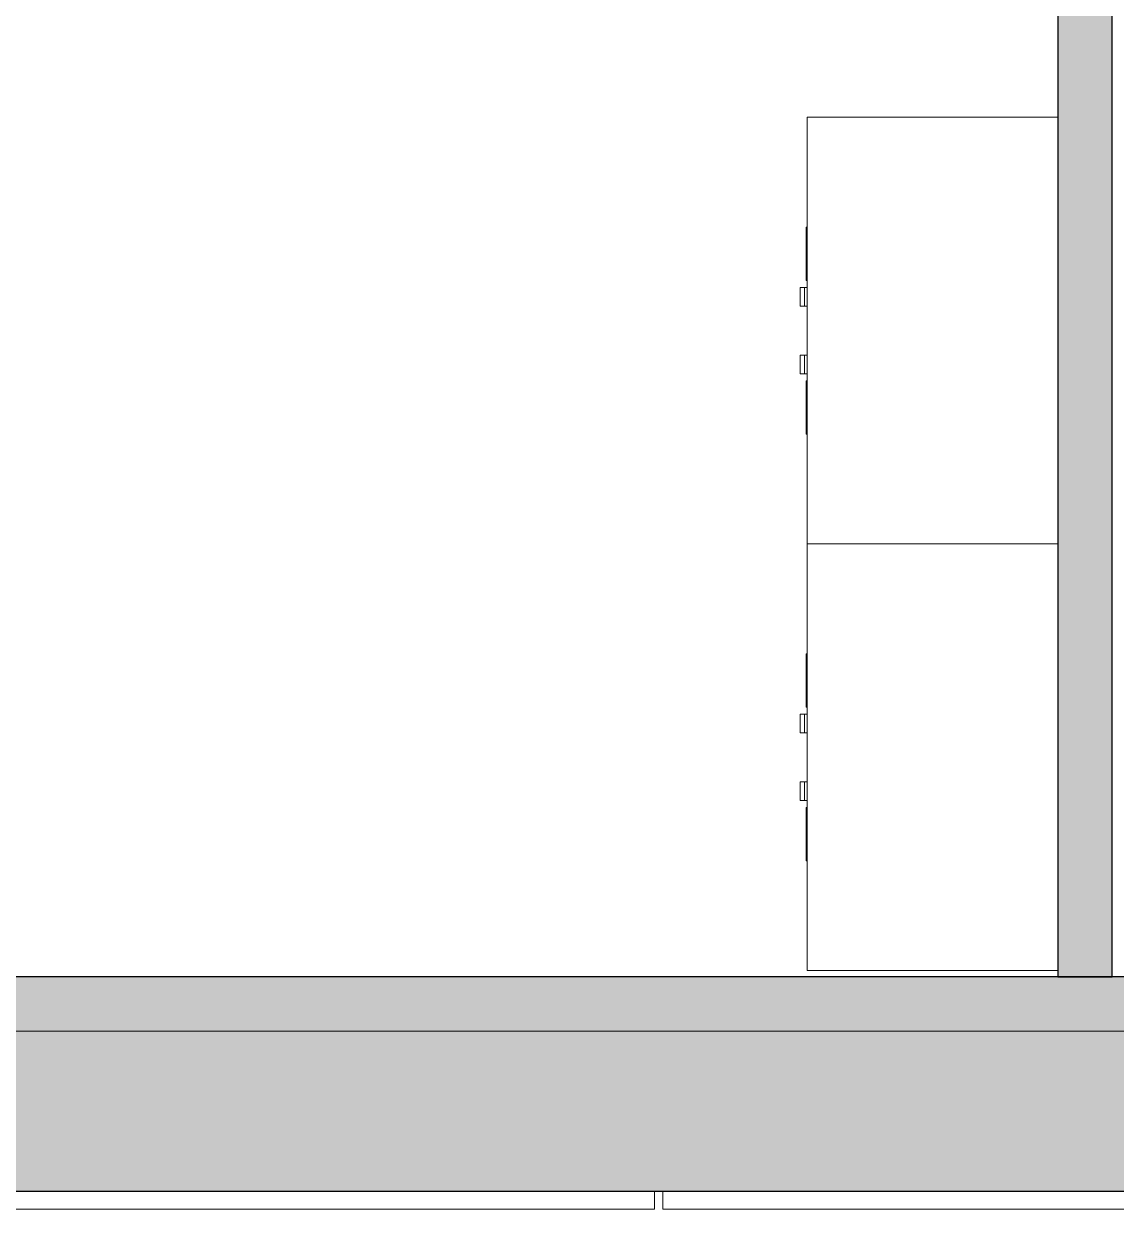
# Model space of a CAD drawing. Header units: millimetres. Extents: x 155927 to 326028, y -36033 to 97293.
# Drawn here: x 204611 to 206658, y 8934 to 11156 of the extents above; entities that cross this region are included whole.
import ezdxf

# ---------------------------------------------------------------- set-up
doc = ezdxf.new("R2010")
doc.units = ezdxf.units.MM
doc.header["$MEASUREMENT"] = 0
for name, color, linetype, lineweight in [('A-GLAZ-CURT', 7, 'CONTINUOUS', 9), ('A-WALL', 7, 'CONTINUOUS', 9), ('A-WALL-PATT', 7, 'CONTINUOUS', 9), ('I-FURN', 8, 'CONTINUOUS', 9), ('I-WALL', 7, 'CONTINUOUS', 9)]:
    doc.layers.add(name, color=color, linetype=linetype, lineweight=lineweight)

msp = doc.modelspace()

# ---------------------------------------------------------------- hatches: boundary and pattern name
at = {"layer": 'A-WALL-PATT'}
msp.add_hatch(color=256, dxfattribs=at).paths.add_polyline_path([(206650.8, 9369.6), (206650.8, 13505.6), (206548.8, 13505.6), (206548.8, 9369.6), (206613.2, 9369.6)], flags=0)
h = msp.add_hatch(color=256, dxfattribs=at)
h.paths.add_polyline_path([(207033.8, 9267.6), (207033.8, 9369.6), (202692.8, 9369.6), (202692.8, 9267.6), (206916.5, 9267.6)], flags=0)
h.paths.add_polyline_path([(199908.8, 9267.6), (199908.8, 9369.6), (197242.8, 9369.6), (197242.8, 9267.6), (198727.6, 9267.6)], flags=0)
h.paths.add_polyline_path([(195088.1, 9267.6), (195608.8, 9267.6), (195608.8, 9369.6), (192942.8, 9369.6), (192942.8, 9267.6), (193875, 9267.6)], flags=0)
h.paths.add_polyline_path([(190158.8, 9267.6), (190158.8, 9369.6), (189923.2, 9369.6), (189923.2, 9267.6)], flags=0)
h = msp.add_hatch(color=256, dxfattribs=at)
h.paths.add_polyline_path([(226158.8, 8967.6), (226158.8, 9267.6), (224992.8, 9267.6), (224992.8, 8967.6), (225417.2, 8967.6)], flags=0)
h.paths.add_polyline_path([(222990.9, 8967.6), (223358.8, 8967.6), (223358.8, 9267.6), (222192.8, 9267.6), (222192.8, 8967.6)], flags=0)
h.paths.add_polyline_path([(215258.8, 8967.6), (215258.8, 9267.6), (213567.8, 9267.6), (213567.8, 8967.6)], flags=0)
h.paths.add_polyline_path([(207033.8, 8967.6), (207033.8, 9267.6), (202692.8, 9267.6), (202692.8, 8967.6), (206006.6, 8967.6)], flags=0)
h.paths.add_polyline_path([(199908.8, 8967.6), (199908.8, 9267.6), (197242.8, 9267.6), (197242.8, 8967.6), (198727.6, 8967.6)], flags=0)
h.paths.add_polyline_path([(195608.8, 8967.6), (195608.8, 9267.6), (192942.8, 9267.6), (192942.8, 8967.6), (193875, 8967.6)], flags=0)
h.paths.add_polyline_path([(190158.8, 8967.6), (190158.8, 9267.6), (187692.8, 9267.6), (187692.8, 8967.6), (189022.3, 8967.6)], flags=0)
h.paths.add_polyline_path([(184908.8, 8967.6), (184908.8, 9267.6), (183567.8, 9267.6), (183567.8, 8967.6), (184169.7, 8967.6)], flags=0)
h.paths.add_polyline_path([(179283.8, 8967.6), (179283.8, 9267.6), (177567.8, 9267.6), (177567.8, 8967.6)], flags=0)
h.paths.add_polyline_path([(165783.8, 8967.6), (165783.8, 9267.6), (164242.8, 9267.6), (164242.8, 8967.6), (164759.1, 8967.6)], flags=0)
h.paths.add_polyline_path([(162332.8, 8967.6), (162608.8, 8967.6), (162608.8, 9267.6), (161817.8, 9267.6), (161817.8, 8967.6)], flags=0)
h.paths.add_polyline_path([(157533.8, 8967.6), (157533.8, 9267.6), (156460.8, 9267.6), (156460.8, 8967.6), (157480.1, 8967.6)], flags=0)

# ---------------------------------------------------------------- linework, layer by layer
at = {"layer": 'A-GLAZ-CURT', "lineweight": 20}
for p, q in [((205792.8, 8967.6), (202808.8, 8967.6)), ((205792.8, 8933.6), (205792.8, 8967.6)), ((206917.8, 8967.6), (205808.8, 8967.6)), ((205808.8, 8967.6), (205808.8, 8933.6)), ((202808.8, 8933.6), (205792.8, 8933.6)), ((205808.8, 8933.6), (206917.8, 8933.6))]:
    msp.add_line(p, q, dxfattribs=at)
at = {"layer": 'A-WALL'}
msp.add_line((207033.8, 9267.6), (202692.8, 9267.6), dxfattribs=at)
at = {"layer": 'A-WALL', "lineweight": 30}
msp.add_line((202692.8, 8967.6), (207033.8, 8967.6), dxfattribs=at)
at = {"layer": 'I-FURN'}
for p, q in [((206078.8, 10181), (206078.8, 10981)), ((206548.8, 10981), (206078.8, 10981)), ((206078.8, 10775), (206077.3, 10775)), ((206077.3, 10767), (206077.3, 10775)), ((206077.3, 10775), (206077.3, 10771)), ((206078.8, 10775), (206077.3, 10775)), ((206077.3, 10771), (206077.3, 10775)), ((206077.3, 10775), (206077.3, 10771)), ((206078.8, 10775), (206077.3, 10775)), ((206077.3, 10771), (206077.3, 10775)), ((206077.3, 10775), (206077.3, 10771)), ((206077.3, 10683), (206077.3, 10767)), ((206077.3, 10675), (206077.3, 10683)), ((206077.3, 10679), (206077.3, 10675)), ((206077.3, 10679), (206077.3, 10675)), ((206077.3, 10675), (206077.3, 10679)), ((206077.3, 10679), (206077.3, 10675)), ((206077.3, 10675), (206077.3, 10679)), ((206077.3, 10675), (206078.8, 10675)), ((206077.3, 10675), (206078.8, 10675)), ((206077.3, 10675), (206078.8, 10675)), ((206065.8, 10662), (206065.8, 10627)), ((206065.8, 10662), (206065.8, 10627)), ((206065.9, 10662), (206066.3, 10662)), ((206066.3, 10662), (206073.8, 10662)), ((206078.8, 10662), (206073.8, 10662)), ((206073.8, 10627), (206073.8, 10662)), ((206078.8, 10662), (206073.8, 10662)), ((206078.8, 10662), (206077.3, 10662)), ((206077.3, 10661.6), (206077.3, 10662)), ((206077.3, 10662), (206077.3, 10661.6)), ((206066.3, 10627), (206065.9, 10627)), ((206073.8, 10627), (206066.3, 10627)), ((206073.8, 10627), (206078.8, 10627)), ((206073.8, 10627), (206078.8, 10627)), ((206065.8, 10535), (206065.8, 10500)), ((206065.8, 10535), (206065.8, 10500)), ((206065.9, 10535), (206066.3, 10535)), ((206066.3, 10535), (206073.8, 10535)), ((206078.8, 10535), (206073.8, 10535)), ((206073.8, 10500), (206073.8, 10535)), ((206078.8, 10535), (206073.8, 10535)), ((206066.3, 10500), (206065.9, 10500)), ((206073.8, 10500), (206066.3, 10500)), ((206073.8, 10500), (206078.8, 10500)), ((206073.8, 10500), (206078.8, 10500)), ((206077.3, 10500.4), (206077.3, 10500)), ((206077.3, 10500), (206077.3, 10500.4)), ((206077.3, 10500), (206078.8, 10500)), ((206078.8, 10487), (206077.3, 10487)), ((206077.3, 10479), (206077.3, 10487)), ((206077.3, 10487), (206077.3, 10483)), ((206078.8, 10487), (206077.3, 10487)), ((206077.3, 10483), (206077.3, 10487)), ((206077.3, 10487), (206077.3, 10483)), ((206078.8, 10487), (206077.3, 10487)), ((206077.3, 10483), (206077.3, 10487)), ((206077.3, 10487), (206077.3, 10483)), ((206077.3, 10395), (206077.3, 10479)), ((206077.3, 10387), (206077.3, 10395)), ((206077.3, 10391), (206077.3, 10387)), ((206077.3, 10391), (206077.3, 10387)), ((206077.3, 10387), (206077.3, 10391)), ((206077.3, 10391), (206077.3, 10387)), ((206077.3, 10387), (206077.3, 10391)), ((206077.3, 10387), (206078.8, 10387)), ((206077.3, 10387), (206078.8, 10387)), ((206077.3, 10387), (206078.8, 10387)), ((206548.8, 10181), (206078.8, 10181)), ((206078.8, 9381), (206078.8, 10181)), ((206078.8, 10181), (206548.8, 10181)), ((206078.8, 9975), (206077.3, 9975)), ((206077.3, 9967), (206077.3, 9975)), ((206077.3, 9975), (206077.3, 9971)), ((206078.8, 9975), (206077.3, 9975)), ((206077.3, 9971), (206077.3, 9975)), ((206077.3, 9975), (206077.3, 9971)), ((206078.8, 9975), (206077.3, 9975)), ((206077.3, 9971), (206077.3, 9975)), ((206077.3, 9975), (206077.3, 9971)), ((206077.3, 9883), (206077.3, 9967)), ((206077.3, 9875), (206077.3, 9883)), ((206077.3, 9879), (206077.3, 9875)), ((206077.3, 9879), (206077.3, 9875)), ((206077.3, 9875), (206077.3, 9879)), ((206077.3, 9879), (206077.3, 9875)), ((206077.3, 9875), (206077.3, 9879)), ((206077.3, 9875), (206078.8, 9875)), ((206077.3, 9875), (206078.8, 9875)), ((206077.3, 9875), (206078.8, 9875)), ((206065.8, 9862), (206065.8, 9827)), ((206065.8, 9862), (206065.8, 9827)), ((206065.9, 9862), (206066.3, 9862)), ((206066.3, 9862), (206073.8, 9862)), ((206078.8, 9862), (206073.8, 9862)), ((206073.8, 9827), (206073.8, 9862)), ((206078.8, 9862), (206073.8, 9862)), ((206078.8, 9862), (206077.3, 9862)), ((206077.3, 9861.6), (206077.3, 9862)), ((206077.3, 9862), (206077.3, 9861.6)), ((206066.3, 9827), (206065.9, 9827)), ((206073.8, 9827), (206066.3, 9827)), ((206073.8, 9827), (206078.8, 9827)), ((206073.8, 9827), (206078.8, 9827)), ((206065.8, 9735), (206065.8, 9700)), ((206065.8, 9735), (206065.8, 9700)), ((206065.9, 9735), (206066.3, 9735)), ((206066.3, 9735), (206073.8, 9735)), ((206078.8, 9735), (206073.8, 9735)), ((206073.8, 9700), (206073.8, 9735)), ((206078.8, 9735), (206073.8, 9735)), ((206066.3, 9700), (206065.9, 9700)), ((206073.8, 9700), (206066.3, 9700)), ((206073.8, 9700), (206078.8, 9700)), ((206073.8, 9700), (206078.8, 9700)), ((206077.3, 9700.4), (206077.3, 9700)), ((206077.3, 9700), (206077.3, 9700.4)), ((206077.3, 9700), (206078.8, 9700)), ((206078.8, 9687), (206077.3, 9687)), ((206077.3, 9679), (206077.3, 9687)), ((206077.3, 9687), (206077.3, 9683)), ((206078.8, 9687), (206077.3, 9687)), ((206077.3, 9683), (206077.3, 9687)), ((206077.3, 9687), (206077.3, 9683)), ((206078.8, 9687), (206077.3, 9687)), ((206077.3, 9683), (206077.3, 9687)), ((206077.3, 9687), (206077.3, 9683)), ((206077.3, 9595), (206077.3, 9679)), ((206077.3, 9587), (206077.3, 9595)), ((206077.3, 9591), (206077.3, 9587)), ((206077.3, 9591), (206077.3, 9587)), ((206077.3, 9587), (206077.3, 9591)), ((206077.3, 9591), (206077.3, 9587)), ((206077.3, 9587), (206077.3, 9591)), ((206077.3, 9587), (206078.8, 9587)), ((206077.3, 9587), (206078.8, 9587)), ((206077.3, 9587), (206078.8, 9587)), ((206078.8, 9381), (206548.8, 9381))]:
    msp.add_line(p, q, dxfattribs=at)
at = {"layer": 'I-WALL', "lineweight": 30}
for p, q in [((206548.8, 13505.6), (206548.8, 9369.6)), ((206650.8, 9369.6), (206650.8, 13505.6)), ((207033.8, 9369.6), (202692.8, 9369.6)), ((206548.8, 9369.6), (206650.8, 9369.6))]:
    msp.add_line(p, q, dxfattribs=at)
at = {"layer": 'I-WALL'}
msp.add_line((202692.8, 9267.6), (207033.8, 9267.6), dxfattribs=at)

doc.saveas('drawing.dxf')
